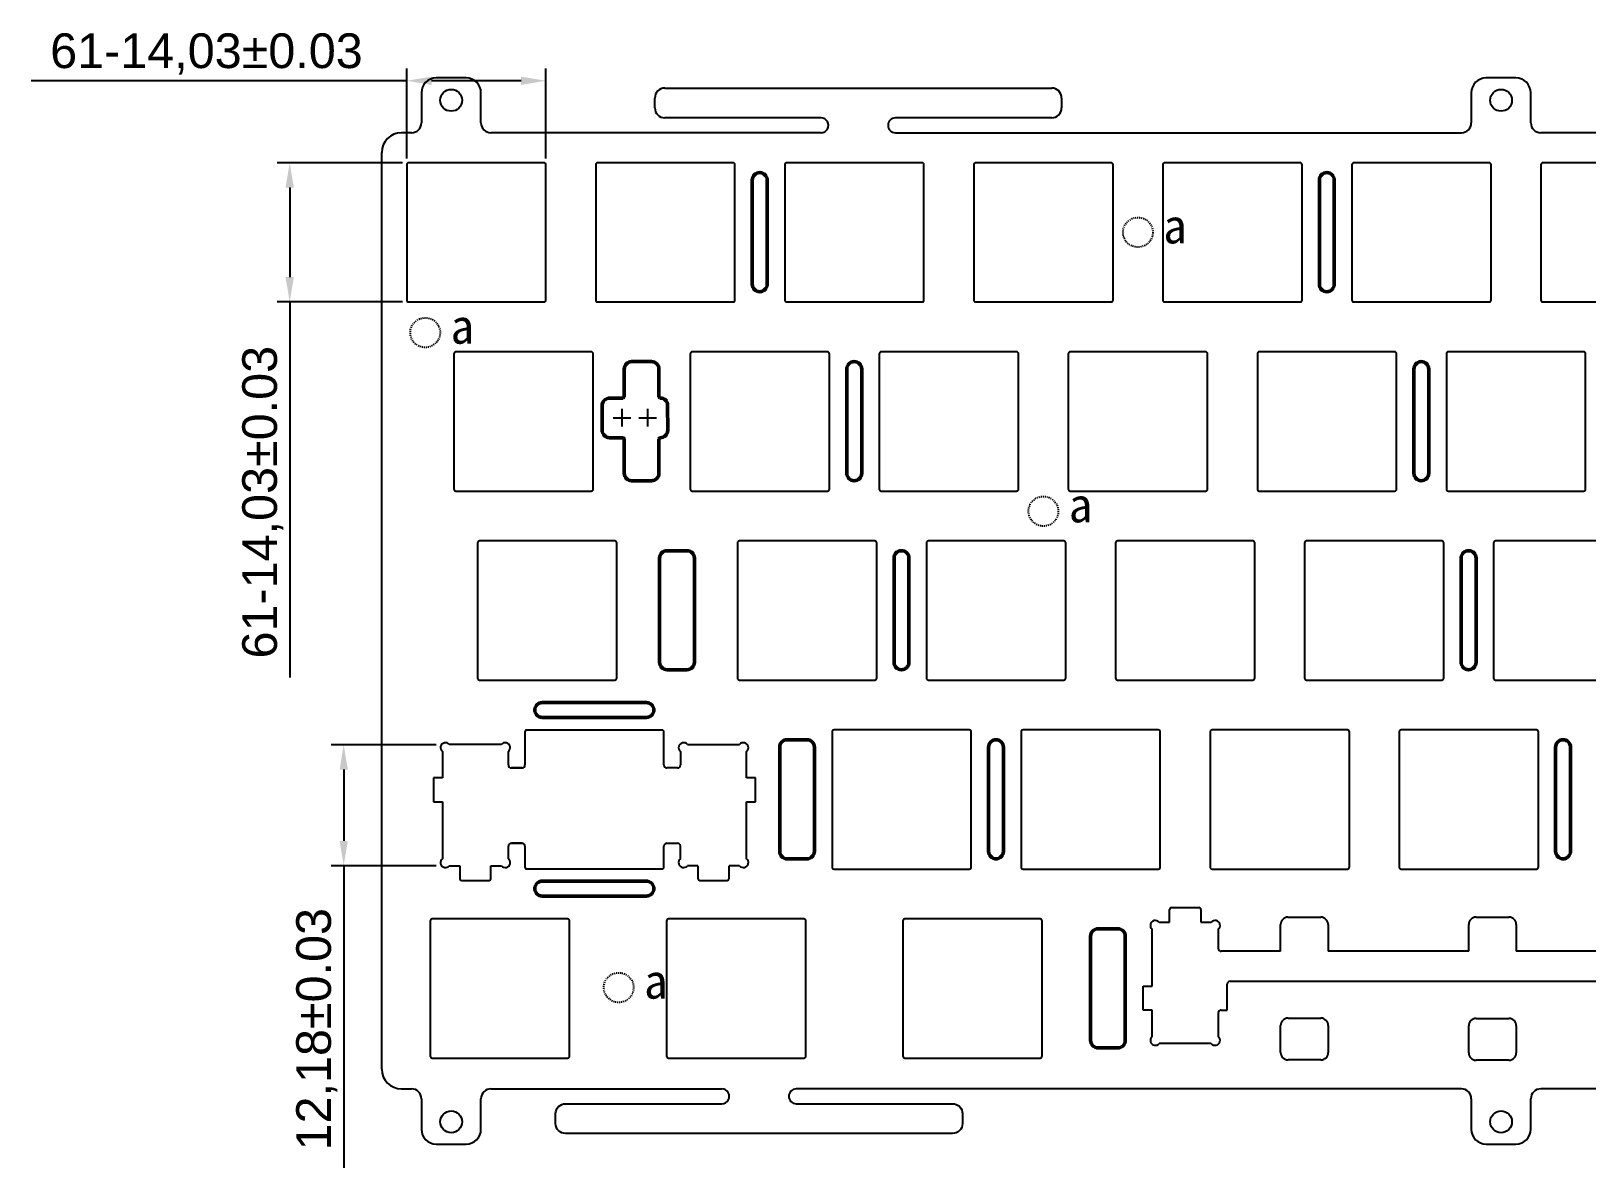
# Model space of a CAD drawing. Header units: millimetres. Extents: x 38 to 528, y 115 to 243.
# Drawn here: x 37.9 to 194.7, y 120.9 to 235.4 of the extents above; entities that cross this region are included whole.
import ezdxf

# ---------------------------------------------------------------- set-up
doc = ezdxf.new("R2010")
doc.units = ezdxf.units.MM
doc.header["$LTSCALE"] = 0.75
doc.linetypes.add('CENTER2', pattern=[28.575, 19.05, -3.175, 3.175, -3.175])
doc.linetypes.add('DOT', pattern=[0.2, 0.1, -0.1])
for name, color, linetype, lineweight in [('1', 7, 'Continuous', 25), ('Smart Centers', 7, 'CENTER2', 25), ('Visible', 7, 'Continuous', 50)]:
    doc.layers.add(name, color=color, linetype=linetype, lineweight=lineweight)
doc.layers.add('KeepOutLayer', color=6, linetype='Continuous')
doc.styles.get("Standard").update_dxf_attribs({"font": ''})
doc.styles.get('Standard').set_extended_font_data('Arial')
doc.dimstyles.new('jw-1', dxfattribs={"dimtxt": 3.5, "dimasz": 2.5, "dimexe": 1.25, "dimexo": 0.625, "dimtad": 1, "dimzin": 1, "dimtxsty": 'Standard', "dimcen": 2.5, "dimclrd": 3, "dimclre": 3, "dimclrt": 3, "dimadec": 1, "dimazin": 0, "dimtfac": 1, "dimtmove": 0, "dimatfit": 3, "dimfxl": 1, "dimarcsym": 0})

# ---------------------------------------------------------------- blocks, each defined once
blk = doc.blocks.new('*U41')
at = {"layer": 'Smart Centers', "color": 0, "linetype": 'Continuous', "ltscale": 0.75, "transparency": 16777216}
for p, q in [((-0.89, 0), (0.89, 0)), ((0, -0.89), (0, 0.89))]:
    blk.add_line(p, q, dxfattribs=at)
blk = doc.blocks.new('*U42')
at = {"layer": 'Smart Centers', "color": 0, "linetype": 'Continuous', "ltscale": 0.75, "transparency": 16777216}
for p, q in [((-0.89, 0), (0.89, 0)), ((0, -0.89), (0, 0.89))]:
    blk.add_line(p, q, dxfattribs=at)
blk = doc.blocks.new('*D48')
at = {"color": 3, "lineweight": -2, "transparency": 16777216}
for p, q in [((75.33, 222.15), (62.72, 222.15)), ((63.97, 219.65), (63.97, 210.62)), ((75.33, 208.12), (62.72, 208.12)), ((63.97, 208.12), (63.97, 170.27))]:
    blk.add_line(p, q, dxfattribs=at)
at = {"color": 3, "transparency": 16777216}
for points in [[(63.55, 219.65), (64.39, 219.65), (63.97, 222.15)], [(63.55, 210.62), (64.39, 210.62), (63.97, 208.12)]]:
    blk.add_solid(points, dxfattribs=at)
at = {"layer": 'Defpoints', "color": 0, "transparency": 16777216}
for p in [(75.96, 222.15), (63.97, 208.12), (75.96, 208.12)]:
    blk.add_point(p, dxfattribs=at)
at = {"color": 3, "transparency": 16777216, "insert": (61.26, 187.94), "char_height": 3.5, "attachment_point": 5, "rotation": 90}
blk.add_mtext('61-14,03%%P0.03', dxfattribs=at)
blk = doc.blocks.new('*D49')
at = {"color": 3, "lineweight": -2, "transparency": 16777216}
for p, q in [((78.73, 163.49), (68.16, 163.49)), ((69.41, 160.99), (69.41, 153.81)), ((78.73, 151.31), (68.16, 151.31)), ((69.41, 151.31), (69.41, 120.86))]:
    blk.add_line(p, q, dxfattribs=at)
at = {"color": 3, "transparency": 16777216}
for points in [[(69, 160.99), (69.83, 160.99), (69.41, 163.49)], [(69, 153.81), (69.83, 153.81), (69.41, 151.31)]]:
    blk.add_solid(points, dxfattribs=at)
at = {"layer": 'Defpoints', "color": 0, "transparency": 16777216}
for p in [(79.36, 163.49), (69.41, 151.31), (79.36, 151.31)]:
    blk.add_point(p, dxfattribs=at)
at = {"color": 3, "transparency": 16777216, "insert": (66.7, 134.83), "char_height": 3.5, "attachment_point": 5, "rotation": 90}
blk.add_mtext('12,18%%P0.03', dxfattribs=at)
blk = doc.blocks.new('*D47')
at = {"color": 3, "lineweight": -2, "transparency": 16777216}
for p, q in [((75.76, 222.58), (75.76, 231.66)), ((89.79, 222.57), (89.79, 231.66)), ((75.76, 230.41), (37.91, 230.41)), ((87.29, 230.41), (78.26, 230.41))]:
    blk.add_line(p, q, dxfattribs=at)
at = {"color": 3, "transparency": 16777216}
for points in [[(78.26, 230.82), (78.26, 229.99), (75.76, 230.41)], [(87.29, 230.82), (87.29, 229.99), (89.79, 230.41)]]:
    blk.add_solid(points, dxfattribs=at)
at = {"layer": 'Defpoints', "color": 0, "transparency": 16777216}
for p in [(75.76, 230.41), (75.76, 221.95), (89.79, 221.95)]:
    blk.add_point(p, dxfattribs=at)
at = {"color": 3, "transparency": 16777216, "insert": (55.58, 233.11), "char_height": 3.5, "attachment_point": 5}
blk.add_mtext('61-14,03%%P0.03', dxfattribs=at)

msp = doc.modelspace()

# ---------------------------------------------------------------- linework, layer by layer
at = {"color": 7, "linetype": 'Continuous'}
for p, q in [((75.759, 221.945), (75.759, 208.315)), ((89.589, 222.145), (75.959, 222.145)), ((89.789, 208.315), (89.789, 221.945)), ((94.809, 221.945), (94.809, 208.315)), ((108.639, 222.145), (95.009, 222.145)), ((108.839, 208.315), (108.839, 221.945)), ((113.859, 221.945), (113.859, 208.315)), ((127.689, 222.145), (114.059, 222.145)), ((127.889, 208.315), (127.889, 221.945)), ((132.909, 221.945), (132.909, 208.315)), ((146.739, 222.145), (133.109, 222.145)), ((146.939, 208.315), (146.939, 221.945)), ((151.959, 221.945), (151.959, 208.315)), ((165.789, 222.145), (152.159, 222.145)), ((165.989, 208.315), (165.989, 221.945)), ((171.009, 221.945), (171.009, 208.315)), ((184.839, 222.145), (171.209, 222.145)), ((185.039, 208.315), (185.039, 221.945)), ((190.059, 221.945), (190.059, 208.315)), ((203.889, 222.145), (190.259, 222.145)), ((75.959, 208.115), (89.589, 208.115)), ((95.009, 208.115), (108.639, 208.115)), ((114.059, 208.115), (127.689, 208.115)), ((133.109, 208.115), (146.739, 208.115)), ((152.159, 208.115), (165.789, 208.115)), ((171.209, 208.115), (184.839, 208.115)), ((190.259, 208.115), (203.889, 208.115)), ((80.522, 202.895), (80.522, 189.265)), ((94.352, 203.095), (80.722, 203.095)), ((94.552, 189.265), (94.552, 202.895)), ((104.334, 202.895), (104.334, 189.265)), ((118.164, 203.095), (104.534, 203.095)), ((118.364, 189.265), (118.364, 202.895)), ((123.384, 202.895), (123.384, 189.265)), ((137.214, 203.095), (123.584, 203.095)), ((137.414, 189.265), (137.414, 202.895)), ((142.434, 202.895), (142.434, 189.265)), ((156.264, 203.095), (142.634, 203.095)), ((156.464, 189.265), (156.464, 202.895)), ((161.484, 202.895), (161.484, 189.265)), ((175.314, 203.095), (161.684, 203.095)), ((175.514, 189.265), (175.514, 202.895)), ((180.534, 202.895), (180.534, 189.265)), ((194.364, 203.095), (180.734, 203.095)), ((194.564, 189.265), (194.564, 202.895)), ((80.722, 189.065), (94.352, 189.065)), ((104.534, 189.065), (118.164, 189.065)), ((123.584, 189.065), (137.214, 189.065)), ((142.634, 189.065), (156.264, 189.065)), ((161.684, 189.065), (175.314, 189.065)), ((180.734, 189.065), (194.364, 189.065)), ((82.903, 183.845), (82.903, 170.215)), ((96.733, 184.045), (83.103, 184.045)), ((96.933, 170.215), (96.933, 183.845)), ((109.093, 183.845), (109.093, 170.215)), ((122.923, 184.045), (109.293, 184.045)), ((123.123, 170.215), (123.123, 183.845)), ((128.143, 183.845), (128.143, 170.215)), ((141.973, 184.045), (128.343, 184.045)), ((142.173, 170.215), (142.173, 183.845)), ((147.193, 183.845), (147.193, 170.215)), ((161.023, 184.045), (147.393, 184.045)), ((161.223, 170.215), (161.223, 183.845)), ((166.243, 183.845), (166.243, 170.215)), ((180.073, 184.045), (166.443, 184.045)), ((180.273, 170.215), (180.273, 183.845)), ((185.293, 183.845), (185.293, 170.215)), ((199.123, 184.045), (185.493, 184.045)), ((83.103, 170.015), (96.733, 170.015)), ((109.293, 170.015), (122.923, 170.015)), ((128.343, 170.015), (141.973, 170.015)), ((147.393, 170.015), (161.023, 170.015)), ((166.443, 170.015), (180.073, 170.015)), ((185.493, 170.015), (199.123, 170.015)), ((87.68, 164.78), (87.68, 161.46)), ((101.48, 164.98), (87.88, 164.98)), ((101.68, 161.46), (101.68, 164.78)), ((118.625, 164.795), (118.625, 151.165)), ((132.455, 164.995), (118.825, 164.995)), ((132.655, 151.165), (132.655, 164.795)), ((137.675, 164.795), (137.675, 151.165)), ((151.505, 164.995), (137.875, 164.995)), ((151.705, 151.165), (151.705, 164.795)), ((156.725, 164.795), (156.725, 151.165)), ((170.555, 164.995), (156.925, 164.995)), ((170.755, 151.165), (170.755, 164.795)), ((175.775, 164.795), (175.775, 151.165)), ((189.605, 164.995), (175.975, 164.995)), ((189.805, 151.165), (189.805, 164.795)), ((85.304, 163.515), (80.056, 163.515)), ((104.056, 163.515), (109.304, 163.515)), ((79.355, 162.811), (79.355, 160.15)), ((86.005, 161.46), (86.005, 162.811)), ((103.355, 162.811), (103.355, 161.46)), ((110.005, 160.15), (110.005, 162.811)), ((78.455, 160.15), (78.455, 157.73)), ((79.355, 160.15), (78.455, 160.15)), ((87.38, 161.16), (86.305, 161.16)), ((86.33, 161.16), (87.37, 161.16)), ((103.055, 161.16), (101.98, 161.16)), ((110.905, 160.15), (110.005, 160.15)), ((110.905, 157.73), (110.905, 160.15)), ((78.455, 157.73), (79.355, 157.73)), ((79.355, 157.73), (79.355, 152.01)), ((110.005, 152.01), (110.005, 157.73)), ((110.005, 157.73), (110.905, 157.73)), ((86.005, 152.01), (86.005, 153.28)), ((86.305, 153.58), (87.38, 153.58)), ((87.37, 153.58), (86.33, 153.58)), ((87.68, 153.28), (87.68, 151.18)), ((101.68, 151.18), (101.68, 153.28)), ((101.98, 153.58), (103.055, 153.58)), ((103.355, 152.01), (103.355, 153.28)), ((80.056, 151.305), (81.105, 151.305)), ((81.105, 151.305), (81.105, 150.03)), ((84.255, 150.03), (84.255, 151.305)), ((84.255, 151.305), (85.304, 151.305)), ((87.88, 150.98), (101.48, 150.98)), ((105.105, 151.305), (104.056, 151.305)), ((105.105, 151.305), (105.105, 150.03)), ((108.255, 150.03), (108.255, 151.305)), ((109.304, 151.305), (108.255, 151.305)), ((118.825, 150.965), (132.455, 150.965)), ((137.875, 150.965), (151.505, 150.965)), ((156.925, 150.965), (170.555, 150.965)), ((175.975, 150.965), (189.605, 150.965)), ((81.305, 149.83), (84.055, 149.83)), ((105.305, 149.83), (108.055, 149.83)), ((91.97, 145.945), (78.34, 145.945)), ((115.783, 145.945), (102.153, 145.945)), ((139.595, 145.945), (125.965, 145.945)), ((152.643, 145.605), (152.643, 146.88)), ((152.843, 147.08), (155.593, 147.08)), ((155.793, 146.88), (155.793, 145.605)), ((78.14, 145.745), (78.14, 132.115)), ((92.17, 132.115), (92.17, 145.745)), ((101.953, 145.745), (101.953, 132.115)), ((115.983, 132.115), (115.983, 145.745)), ((125.765, 145.745), (125.765, 132.115)), ((139.795, 132.115), (139.795, 145.745)), ((150.893, 139.18), (150.893, 144.901)), ((151.594, 145.605), (152.643, 145.605)), ((155.793, 145.605), (156.842, 145.605)), ((157.543, 144.901), (157.543, 142.985)), ((163.823, 142.685), (157.843, 142.685)), ((182.783, 142.685), (168.623, 142.685)), ((196.91, 142.685), (187.583, 142.685)), ((158.743, 139.676), (196.91, 139.676)), ((149.993, 136.76), (149.993, 139.18)), ((149.993, 139.18), (150.893, 139.18)), ((158.443, 136.76), (158.443, 139.376)), ((150.893, 136.76), (149.993, 136.76)), ((150.893, 134.1), (150.893, 136.76)), ((157.543, 136.46), (157.543, 134.1)), ((156.842, 133.395), (151.594, 133.395)), ((78.34, 131.915), (91.97, 131.915)), ((102.153, 131.915), (115.783, 131.915)), ((125.965, 131.915), (139.595, 131.915))]:
    msp.add_line(p, q, dxfattribs=at)
for p, q in [((164.573, 146.123), (167.873, 146.123)), ((183.533, 146.123), (186.833, 146.123)), ((163.823, 142.685), (163.823, 145.373)), ((168.623, 145.373), (168.623, 142.685)), ((182.783, 142.685), (182.783, 145.373)), ((187.583, 145.373), (187.583, 142.685)), ((163.833, 132.493), (163.833, 135.193)), ((164.583, 135.943), (167.883, 135.943)), ((168.633, 135.193), (168.633, 132.493)), ((182.783, 132.463), (182.783, 135.163)), ((183.533, 135.913), (186.833, 135.913)), ((187.583, 135.163), (187.583, 132.463)), ((167.883, 131.743), (164.583, 131.743)), ((186.833, 131.713), (183.533, 131.713))]:
    msp.add_line(p, q)
at = {"color": 7}
msp.add_line((157.843, 136.76), (158.443, 136.76), dxfattribs=at)
at = {"color": 7, "linetype": 'Continuous'}
for centre, radius, start, end in [((75.959, 221.945), 0.2, 90, 180), ((89.589, 221.945), 0.2, 0, 90), ((95.009, 221.945), 0.2, 90, 180), ((108.639, 221.945), 0.2, 0, 90), ((114.059, 221.945), 0.2, 90, 180), ((127.689, 221.945), 0.2, 0, 90), ((133.109, 221.945), 0.2, 90, 180), ((146.739, 221.945), 0.2, 0, 90), ((152.159, 221.945), 0.2, 90, 180), ((165.789, 221.945), 0.2, 0, 90), ((171.209, 221.945), 0.2, 90, 180), ((184.839, 221.945), 0.2, 0, 90), ((190.259, 221.945), 0.2, 90, 180), ((75.959, 208.315), 0.2, 180, 270), ((89.589, 208.315), 0.2, 270, 0), ((95.009, 208.315), 0.2, 180, 270), ((108.639, 208.315), 0.2, 270, 0), ((114.059, 208.315), 0.2, 180, 270), ((127.689, 208.315), 0.2, 270, 0), ((133.109, 208.315), 0.2, 180, 270), ((146.739, 208.315), 0.2, 270, 0), ((152.159, 208.315), 0.2, 180, 270), ((165.789, 208.315), 0.2, 270, 0), ((171.209, 208.315), 0.2, 180, 270), ((184.839, 208.315), 0.2, 270, 0), ((190.259, 208.315), 0.2, 180, 270), ((80.722, 202.895), 0.2, 90, 180), ((94.352, 202.895), 0.2, 0, 90), ((104.534, 202.895), 0.2, 90, 180), ((118.164, 202.895), 0.2, 0, 90), ((123.584, 202.895), 0.2, 90, 180), ((137.214, 202.895), 0.2, 0, 90), ((142.634, 202.895), 0.2, 90, 180), ((156.264, 202.895), 0.2, 0, 90), ((161.684, 202.895), 0.2, 90, 180), ((175.314, 202.895), 0.2, 0, 90), ((180.734, 202.895), 0.2, 90, 180), ((194.364, 202.895), 0.2, 0, 90), ((80.722, 189.265), 0.2, 180, 270), ((94.352, 189.265), 0.2, 270, 0), ((104.534, 189.265), 0.2, 180, 270), ((118.164, 189.265), 0.2, 270, 0), ((123.584, 189.265), 0.2, 180, 270), ((137.214, 189.265), 0.2, 270, 0), ((142.634, 189.265), 0.2, 180, 270), ((156.264, 189.265), 0.2, 270, 0), ((161.684, 189.265), 0.2, 180, 270), ((175.314, 189.265), 0.2, 270, 0), ((180.734, 189.265), 0.2, 180, 270), ((194.364, 189.265), 0.2, 270, 0), ((83.103, 183.845), 0.2, 90, 180), ((96.733, 183.845), 0.2, 0, 90), ((109.293, 183.845), 0.2, 90, 180), ((122.923, 183.845), 0.2, 0, 90), ((128.343, 183.845), 0.2, 90, 180), ((141.973, 183.845), 0.2, 0, 90), ((147.393, 183.845), 0.2, 90, 180), ((161.023, 183.845), 0.2, 0, 90), ((166.443, 183.845), 0.2, 90, 180), ((180.073, 183.845), 0.2, 0, 90), ((185.493, 183.845), 0.2, 90, 180), ((83.103, 170.215), 0.2, 180, 270), ((96.733, 170.215), 0.2, 270, 0), ((109.293, 170.215), 0.2, 180, 270), ((122.923, 170.215), 0.2, 270, 0), ((128.343, 170.215), 0.2, 180, 270), ((141.973, 170.215), 0.2, 270, 0), ((147.393, 170.215), 0.2, 180, 270), ((161.023, 170.215), 0.2, 270, 0), ((166.443, 170.215), 0.2, 180, 270), ((180.073, 170.215), 0.2, 270, 0), ((185.493, 170.215), 0.2, 180, 270), ((87.88, 164.78), 0.2, 90, 180), ((101.48, 164.78), 0.2, 0, 90), ((118.825, 164.795), 0.2, 90, 180), ((132.455, 164.795), 0.2, 0, 90), ((137.875, 164.795), 0.2, 90, 180), ((151.505, 164.795), 0.2, 0, 90), ((156.925, 164.795), 0.2, 90, 180), ((170.555, 164.795), 0.2, 0, 90), ((175.975, 164.795), 0.2, 90, 180), ((189.605, 164.795), 0.2, 0, 90), ((86.305, 161.46), 0.3, 180, 270), ((87.38, 161.46), 0.3, 270, 0), ((101.98, 161.46), 0.3, 180, 270), ((103.055, 161.46), 0.3, 270, 0), ((86.305, 153.28), 0.3, 90, 180), ((87.38, 153.28), 0.3, 0, 90), ((101.98, 153.28), 0.3, 90, 180), ((103.055, 153.28), 0.3, 0, 90), ((87.88, 151.18), 0.2, 180, 270), ((101.48, 151.18), 0.2, 270, 0), ((118.825, 151.165), 0.2, 180, 270), ((132.455, 151.165), 0.2, 270, 0), ((137.875, 151.165), 0.2, 180, 270), ((151.505, 151.165), 0.2, 270, 0), ((156.925, 151.165), 0.2, 180, 270), ((170.555, 151.165), 0.2, 270, 0), ((175.975, 151.165), 0.2, 180, 270), ((189.605, 151.165), 0.2, 270, 0), ((81.305, 150.03), 0.2, 180, 270), ((84.055, 150.03), 0.2, 270, 0), ((105.305, 150.03), 0.2, 180, 270), ((108.055, 150.03), 0.2, 270, 0), ((78.34, 145.745), 0.2, 90, 180), ((91.97, 145.745), 0.2, 0, 90), ((102.153, 145.745), 0.2, 90, 180), ((115.783, 145.745), 0.2, 0, 90), ((125.965, 145.745), 0.2, 90, 180), ((139.595, 145.745), 0.2, 0, 90), ((152.843, 146.88), 0.2, 90, 180), ((155.593, 146.88), 0.2, 0, 90), ((157.843, 142.985), 0.3, 180, 270), ((158.743, 139.376), 0.3, 90, 180), ((157.843, 136.46), 0.3, 90, 180), ((78.34, 132.115), 0.2, 180, 270), ((91.97, 132.115), 0.2, 270, 0), ((102.153, 132.115), 0.2, 180, 270), ((115.783, 132.115), 0.2, 270, 0), ((125.965, 132.115), 0.2, 180, 270), ((139.595, 132.115), 0.2, 270, 0)]:
    msp.add_arc(centre, radius, start, end, dxfattribs=at)
at = {"color": 7}
for centre, start, end in [((79.665, 163.203), 38.63375, 231.61478), ((85.695, 163.203), 308.38522, 141.36625), ((103.665, 163.203), 38.63375, 231.61478), ((109.695, 163.203), 308.38522, 141.36625), ((79.665, 151.618), 128.38522, 321.36625), ((85.695, 151.618), 218.63375, 51.61478), ((103.665, 151.618), 128.38522, 321.36625), ((109.695, 151.618), 218.63375, 51.61478), ((151.203, 145.293), 38.63375, 231.61478), ((157.232, 145.293), 308.38522, 141.36625), ((151.203, 133.708), 128.38522, 321.36625), ((157.232, 133.708), 218.63375, 51.61478)]:
    msp.add_arc(centre, 0.5, start, end, dxfattribs=at)
for centre, start, end in [((164.573, 145.373), 90, 180), ((167.873, 145.373), 0, 90), ((183.533, 145.373), 90, 180), ((186.833, 145.373), 0, 90), ((164.583, 135.193), 90, 180), ((167.883, 135.193), 0, 90), ((183.533, 135.163), 90, 180), ((186.833, 135.163), 0, 90), ((164.583, 132.493), 180, 270), ((167.883, 132.493), 270, 0), ((183.533, 132.463), 180, 270), ((186.833, 132.463), 270, 0)]:
    msp.add_arc(centre, 0.75, start, end)
at = {"layer": '1', "color": 7, "linetype": 'Continuous', "lineweight": 25}
for p, q in [((81.745, 230.691), (78.745, 230.691)), ((77.245, 229.191), (77.245, 226.171)), ((83.245, 226.171), (83.245, 229.191)), ((76.245, 225.171), (75.245, 225.171)), ((73.245, 130.821), (73.245, 223.171)), ((75.245, 128.821), (76.245, 128.821)), ((84.245, 128.821), (107.524, 128.821)), ((77.245, 127.821), (77.245, 124.751)), ((83.245, 124.751), (83.245, 127.821)), ((183.045, 127.821), (183.045, 124.751)), ((189.045, 124.751), (189.045, 127.821)), ((78.745, 123.251), (81.745, 123.251)), ((184.545, 123.251), (187.545, 123.251))]:
    msp.add_line(p, q, dxfattribs=at)
at = {"layer": '1', "linetype": 'Continuous', "lineweight": 25}
for p, q in [((187.545, 230.691), (184.545, 230.691)), ((183.045, 229.191), (183.045, 226.171)), ((189.045, 226.171), (189.045, 229.191)), ((117.524, 225.171), (84.245, 225.171)), ((212.509, 225.171), (190.045, 225.171))]:
    msp.add_line(p, q, dxfattribs=at)
at = {"layer": '1'}
for p, q in [((101.764, 229.671), (140.764, 229.671)), ((100.764, 227.671), (100.764, 228.671)), ((141.764, 228.671), (141.764, 227.671)), ((117.514, 226.671), (101.764, 226.671)), ((118.264, 225.921), (118.264, 225.921)), ((124.264, 225.921), (124.264, 225.921)), ((140.764, 226.671), (125.014, 226.671)), ((125.014, 225.171), (182.045, 225.171)), ((182.045, 128.821), (115.014, 128.821))]:
    msp.add_line(p, q, dxfattribs=at)
for points in [[(115.014, 128.821, 0.9999955), (115.014, 127.321), (130.764, 127.321, -0.4142136), (131.764, 126.321), (131.764, 125.321, -0.4142136), (130.764, 124.321), (91.764, 124.321, -0.4142136), (90.764, 125.321), (90.764, 126.321, -0.4142136), (91.764, 127.321), (107.514, 127.321, 1.006341), (107.514, 128.821)], [(220.003, 128.821, 1.0000032), (220.003, 127.321), (235.753, 127.321, -0.4142136), (236.753, 126.321), (236.753, 125.269, -0.4142136), (235.753, 124.269), (196.753, 124.269, -0.4280494), (195.753, 125.321), (195.753, 126.321, -0.4142136), (196.753, 127.321), (212.503, 127.321, 1.0644898), (212.503, 128.821), (190.045, 128.821, 0.4142136), (189.045, 127.821)]]:
    msp.add_lwpolyline(points, format="xyb", dxfattribs=at)
at = {"layer": '1', "color": 7, "linetype": 'Continuous', "lineweight": 25}
for centre in [(80.245, 228.441), (80.245, 125.501), (186.045, 125.501)]:
    msp.add_circle(centre, 1.1, dxfattribs=at)
at = {"layer": '1', "linetype": 'Continuous', "lineweight": 25}
msp.add_circle((186.045, 228.441), 1.1, dxfattribs=at)
at = {"layer": '1', "color": 7, "linetype": 'Continuous', "lineweight": 25}
for centre, radius, start, end in [((78.745, 229.191), 1.5, 90, 180), ((81.745, 229.191), 1.5, 0, 90), ((76.245, 226.171), 1, 270, 0), ((84.245, 226.171), 1, 180, 270), ((75.245, 223.171), 2, 90, 180), ((75.245, 130.821), 2, 180, 270), ((76.245, 127.821), 1, 0, 90), ((84.245, 127.821), 1, 90, 180), ((182.045, 127.821), 1, 0, 90), ((78.745, 124.751), 1.5, 180, 270), ((81.745, 124.751), 1.5, 270, 0), ((184.545, 124.751), 1.5, 180, 270), ((187.545, 124.751), 1.5, 270, 0)]:
    msp.add_arc(centre, radius, start, end, dxfattribs=at)
at = {"layer": '1', "linetype": 'Continuous', "lineweight": 25}
for centre, radius, start, end in [((184.545, 229.191), 1.5, 90, 180), ((187.545, 229.191), 1.5, 0, 90), ((182.045, 226.171), 1, 270, 0), ((190.045, 226.171), 1, 180, 270)]:
    msp.add_arc(centre, radius, start, end, dxfattribs=at)
at = {"layer": '1'}
for centre, radius, start, end in [((101.764, 228.671), 1, 90, 180), ((140.764, 228.671), 1, 360, 90), ((101.764, 227.671), 1, 180, 270), ((140.764, 227.671), 1, 270, 360), ((117.519, 225.921), 0.75, 269.63783, 90.36217), ((125.014, 225.921), 0.75, 90, 269.99949)]:
    msp.add_arc(centre, radius, start, end, dxfattribs=at)
at = {"layer": 'KeepOutLayer', "color": 6, "linetype": 'DOT'}
for centre in [(149.449, 215.13), (77.626, 205.026), (139.926, 187.026), (97.126, 139.026)]:
    msp.add_circle(centre, 1.5, dxfattribs=at)
at = {"layer": 'Visible'}
for p, q in [((110.585, 209.902), (110.585, 220.402)), ((112.085, 220.402), (112.085, 209.902)), ((167.735, 209.902), (167.735, 220.402)), ((169.235, 220.402), (169.235, 209.902)), ((97.679, 198.565), (97.679, 201.352)), ((98.429, 202.102), (100.429, 202.102)), ((101.179, 201.352), (101.179, 198.565)), ((120.11, 190.852), (120.11, 201.352)), ((121.61, 201.352), (121.61, 190.852)), ((177.26, 190.852), (177.26, 201.352)), ((178.76, 201.352), (178.76, 190.852)), ((95.459, 195.183), (95.455, 197.681)), ((96.205, 198.431), (97.55, 198.437)), ((102.057, 197.687), (102.061, 195.188)), ((96.209, 194.433), (97.551, 194.433)), ((97.679, 190.852), (97.679, 194.304)), ((101.179, 190.852), (101.183, 194.309)), ((100.429, 190.102), (98.429, 190.102)), ((101.251, 171.802), (101.251, 182.302)), ((102.001, 183.052), (104.001, 183.052)), ((104.751, 182.302), (104.751, 171.802)), ((124.873, 171.802), (124.873, 182.302)), ((126.373, 182.302), (126.373, 171.802)), ((182.023, 171.802), (182.023, 182.302)), ((183.523, 182.302), (183.523, 171.802)), ((104.001, 171.052), (102.001, 171.052)), ((89.417, 167.752), (99.917, 167.752)), ((99.917, 166.252), (89.417, 166.252)), ((113.348, 152.752), (113.348, 163.252)), ((114.098, 164.002), (116.098, 164.002)), ((116.848, 163.252), (116.848, 152.752)), ((134.398, 152.752), (134.398, 163.252)), ((135.898, 163.252), (135.898, 152.752)), ((191.548, 152.752), (191.548, 163.252)), ((193.048, 163.252), (193.048, 152.752)), ((116.098, 152.002), (114.098, 152.002)), ((89.417, 149.752), (99.917, 149.752)), ((99.917, 148.252), (89.417, 148.252)), ((145.426, 144.952), (147.426, 144.952)), ((144.676, 133.702), (144.676, 144.202)), ((148.176, 144.202), (148.176, 133.702)), ((147.426, 132.952), (145.426, 132.952))]:
    msp.add_line(p, q, dxfattribs=at)
for centre, radius, start, end in [((111.335, 220.402), 0.75, 0, 180), ((168.485, 220.402), 0.75, 0, 180), ((111.335, 209.902), 0.75, 180, 0), ((168.485, 209.902), 0.75, 180, 0), ((98.429, 201.352), 0.75, 90, 180), ((100.429, 201.352), 0.75, 0, 90), ((120.86, 201.352), 0.75, 0, 180), ((178.01, 201.352), 0.75, 0, 180), ((96.205, 197.681), 0.75, 90, 180), ((97.55, 198.565), 0.128, 270, 360), ((101.307, 198.565), 0.128, 180, 270), ((101.307, 197.687), 0.75, 0, 90), ((96.209, 195.183), 0.75, 180, 270), ((97.551, 194.304), 0.128, 0, 90), ((101.311, 194.309), 0.128, 90, 180), ((101.311, 195.188), 0.75, 270, 0), ((98.429, 190.852), 0.75, 180, 270), ((100.429, 190.852), 0.75, 270, 0), ((120.86, 190.852), 0.75, 180, 0), ((178.01, 190.852), 0.75, 180, 0), ((102.001, 182.302), 0.75, 90, 180), ((104.001, 182.302), 0.75, 0, 90), ((125.623, 182.302), 0.75, 0, 180), ((182.773, 182.302), 0.75, 0, 180), ((102.001, 171.802), 0.75, 180, 270), ((104.001, 171.802), 0.75, 270, 0), ((125.623, 171.802), 0.75, 180, 0), ((182.773, 171.802), 0.75, 180, 0), ((89.417, 167.002), 0.75, 90, 270), ((99.917, 167.002), 0.75, 270, 90), ((114.098, 163.252), 0.75, 90, 180), ((116.098, 163.252), 0.75, 0, 90), ((135.148, 163.252), 0.75, 0, 180), ((192.298, 163.252), 0.75, 0, 180), ((114.098, 152.752), 0.75, 180, 270), ((116.098, 152.752), 0.75, 270, 0), ((135.148, 152.752), 0.75, 180, 0), ((192.298, 152.752), 0.75, 180, 0), ((89.417, 149.002), 0.75, 90, 270), ((99.917, 149.002), 0.75, 270, 90), ((145.426, 144.202), 0.75, 90, 180), ((147.426, 144.202), 0.75, 0, 90), ((145.426, 133.702), 0.75, 180, 270), ((147.426, 133.702), 0.75, 270, 0)]:
    msp.add_arc(centre, radius, start, end, dxfattribs=at)

# ---------------------------------------------------------------- block references
at = {"layer": 'Smart Centers', "ltscale": 0.75}
for name, p in [('*U41', (97.466, 196.451)), ('*U42', (100.06, 196.451))]:
    msp.add_blockref(name, p, dxfattribs=at)

# ---------------------------------------------------------------- texts
at = {"char_height": 3.5, "attachment_point": 1}
for insert in [(151.998, 217.516), (80.175, 207.412), (142.475, 189.412), (99.675, 141.412)]:
    msp.add_mtext_dynamic_manual_height_columns('{\\fSimSun|b0|i0|c134|p2;\\C6;a}', width=3.5, gutter_width=1, heights=[0], dxfattribs=dict(at, insert=insert))

# ---------------------------------------------------------------- dimensions: what is measured, and where the dimension line sits
dim = msp.add_linear_dim(base=(75.759, 230.405), p1=(89.789, 221.945), p2=(75.759, 221.954), text='61-<>%%P0.03', dimstyle='jw-1')
dim.commit()
dim.dimension.update_dxf_attribs({"geometry": '*D47', "text_midpoint": (55.585, 233.115)})
for base, p1, p2, text, picture, middle in [((63.971, 208.115), (75.959, 222.145), (75.959, 208.115), '61-<>%%P0.03', '*D48', (61.261, 187.941)), ((69.413, 151.305), (79.355, 163.485), (79.355, 151.305), '<>%%P0.03', '*D49', (66.703, 134.831))]:
    dim = msp.add_linear_dim(base=base, p1=p1, p2=p2, angle=90, text=text, dimstyle='jw-1')
    dim.commit()
    dim.dimension.update_dxf_attribs({"geometry": picture, "text_midpoint": middle})

doc.saveas('drawing.dxf')
